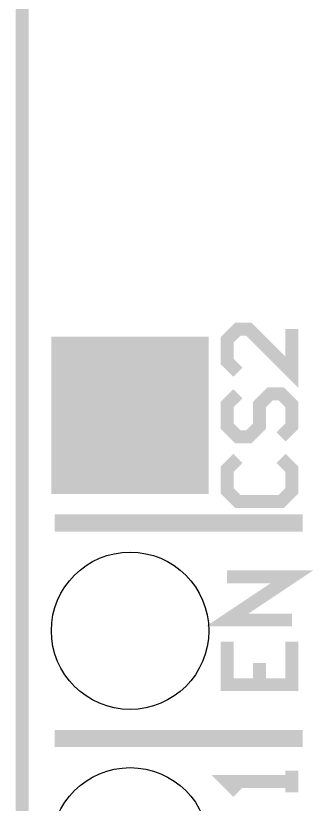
# Model space of a CAD drawing. Extents: x -0.05 to 0.95, y -0.15 to 2.1.
# Drawn here: x -0.053 to 0.0849, y 0.5195 to 0.8854 of the extents above; entities that cross this region are included whole.
import ezdxf

# ---------------------------------------------------------------- set-up
doc = ezdxf.new("R2010")
doc.units = 0
doc.layers.get('0').update_dxf_attribs({"linetype": 'CONTINUOUS'})
for name, color, linetype in [('BOOST_CLICK_V100A_GKO', 5, 'CONTINUOUS'), ('BOOST_CLICK_V100A_GTO', 14, 'CONTINUOUS'), ('BOOST_CLICK_V100A_GTS', 12, 'CONTINUOUS')]:
    doc.layers.add(name, color=color, linetype=linetype)

# ---------------------------------------------------------------- blocks, each defined once
blk = doc.blocks.new('SQUARE_24')
blk.add_solid([(0.0365, 0.0365), (0.0365, -0.0365), (-0.0365, 0.0365), (-0.0365, -0.0365)])
blk = doc.blocks.new('ROUND_42')
blk.add_circle((0, 0), 0.0365)

msp = doc.modelspace()

# ---------------------------------------------------------------- linework, layer by layer
at = {"layer": 'BOOST_CLICK_V100A_GKO', "const_width": 0.006}
msp.add_lwpolyline([(-0.05, -0.15), (-0.05, 2.01)], dxfattribs=at)
at = {"layer": 'BOOST_CLICK_V100A_GTO'}
for points, const_width in [([(0.075, 0.74), (0.075, 0.72), (0.055, 0.74), (0.05, 0.74), (0.045, 0.735), (0.045, 0.725), (0.05, 0.72)], 0.006), ([(0.05, 0.71), (0.045, 0.705), (0.045, 0.695), (0.05, 0.69), (0.055, 0.69), (0.06, 0.695), (0.06, 0.705), (0.065, 0.71), (0.07, 0.71), (0.075, 0.705), (0.075, 0.695), (0.07, 0.69)], 0.006), ([(0.05, 0.68), (0.045, 0.675), (0.045, 0.665), (0.05, 0.66), (0.07, 0.66), (0.075, 0.665), (0.075, 0.675), (0.07, 0.68)], 0.006), ([(-0.035, 0.65), (0.08, 0.65)], 0.008), ([(0.075, 0.605), (0.045, 0.605), (0.075, 0.625), (0.045, 0.625)], 0.006), ([(0.045, 0.595), (0.045, 0.575), (0.075, 0.575), (0.075, 0.595)], 0.006), ([(0.06, 0.575), (0.06, 0.585)], 0.006), ([(-0.035, 0.55), (0.08, 0.55)], 0.008), ([(0.075, 0.525), (0.075, 0.535), (0.075, 0.53), (0.045, 0.53), (0.05, 0.525)], 0.006)]:
    msp.add_lwpolyline(points, dxfattribs=dict(at, const_width=const_width))

# ---------------------------------------------------------------- block references
at = {"layer": 'BOOST_CLICK_V100A_GTS'}
for name, p in [('SQUARE_24', (0, 0.7)), ('ROUND_42', (0, 0.6)), ('ROUND_42', (0, 0.5))]:
    msp.add_blockref(name, p, dxfattribs=at)

doc.saveas('drawing.dxf')
